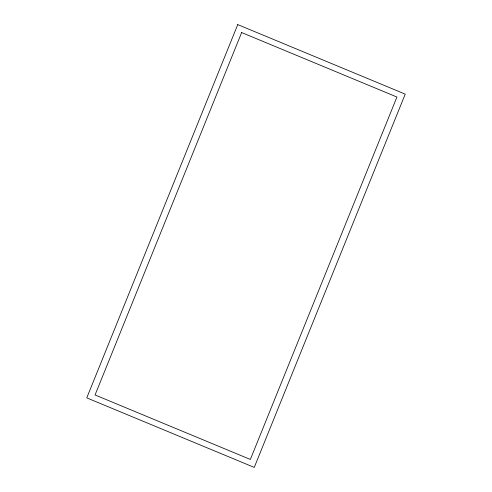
<?xml version="1.0" encoding="UTF-8"?>
<svg xmlns="http://www.w3.org/2000/svg" width="492" height="492" viewBox="0 0 492 492"><rect width="100%" height="100%" fill="white"/><g stroke="black" fill="none" stroke-linecap="round" stroke-linejoin="round"><path stroke-width="0.74" d="M237.747 24.6L86.77 397.868L254.253 467.4L405.23 94.132L237.747 24.6M241.646 32.558L95.061 394.965L250.354 459.442L396.939 97.035L241.646 32.558"/></g></svg>
